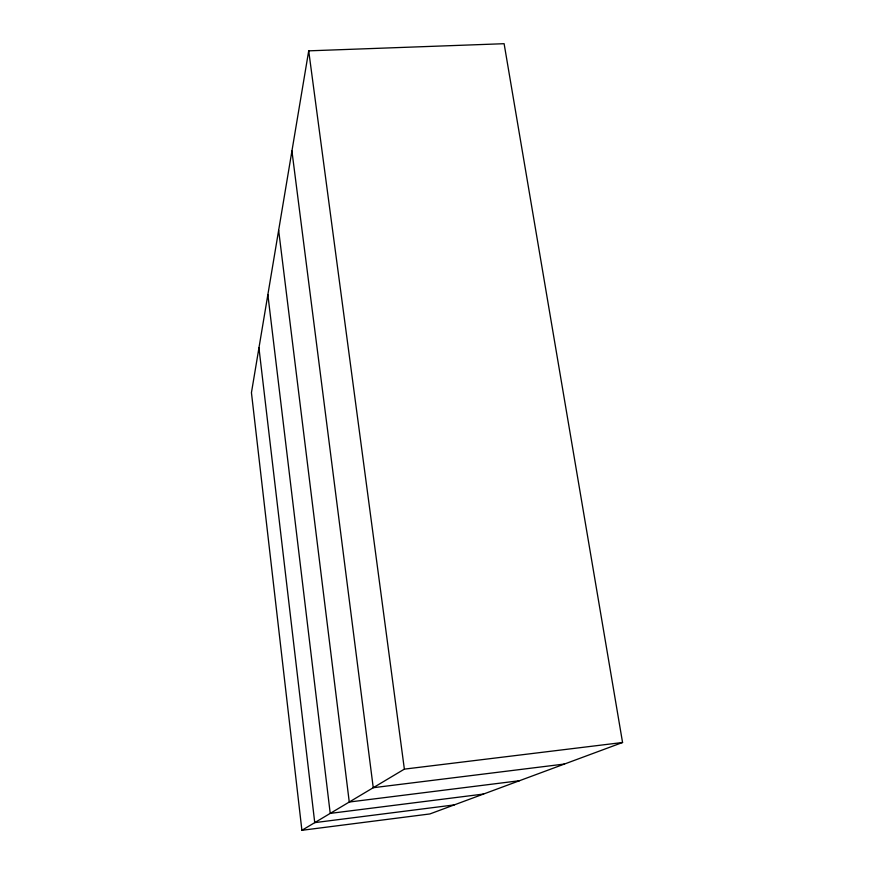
<?xml version="1.0" encoding="UTF-8"?>
<svg xmlns="http://www.w3.org/2000/svg" width="874" height="874" viewBox="0 0 874 874"><rect width="100%" height="100%" fill="white"/><g stroke="black" fill="none" stroke-linecap="round" stroke-linejoin="round"><path stroke-width="1.31" d="M308.708 50.845L251.439 392.677L301.901 830.3L429.877 813.945L622.561 742.496L504.112 43.7L308.708 50.845L404.367 769.131L301.901 830.3M454.262 804.91L314.738 822.631L258.944 347.874M519.473 780.722L349.261 802.026L278.642 230.288M483.573 794.04L330.219 813.388L267.859 294.625M564.484 764.029L373.242 787.714L291.927 150.994M404.367 769.131L622.561 742.496"/></g></svg>
